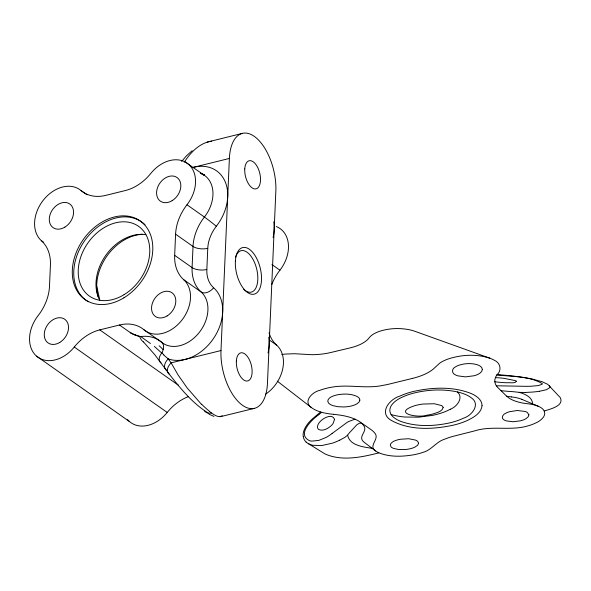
<?xml version="1.0" encoding="UTF-8"?>
<svg xmlns="http://www.w3.org/2000/svg" width="591" height="591" viewBox="0 0 591 591"><rect width="100%" height="100%" fill="white"/><g stroke="black" fill="none" stroke-linecap="round" stroke-linejoin="round"><path stroke-width="0.89" d="M361.773 423.37L359.498 423.141L356.92 424.715A33.717 14.62 2.5 0 0 356.609 425.01L351.15 430.942A84.055 36.45 2.5 0 0 347.611 435.175C349.746 445.695 363.413 446.907 372.204 448.362M36.539 356.137A32.01 23.884 -54.9 0 0 74.267 347.028A42.678 31.848 -54.9 0 1 99.768 329.874L119.456 325.013A42.678 31.848 -54.9 0 1 144.005 329.815A32.01 23.884 -54.9 0 0 181.747 320.3A32.01 23.884 -54.9 0 0 183.712 279.706A42.678 31.848 -54.9 0 1 174.67 255.342L175.593 234.191A42.678 31.848 -54.9 0 1 186.985 204.781A32.01 23.884 -54.9 0 0 188.559 164.283A32.01 23.884 -54.9 0 0 150.831 173.392A42.678 31.848 -54.9 0 1 125.329 190.546L105.641 195.399A42.678 31.848 -54.9 0 1 81.093 190.597A32.01 23.884 -54.9 0 0 43.35 200.12A32.01 23.884 -54.9 0 0 41.385 240.707A42.678 31.848 -54.9 0 1 50.427 265.078L49.504 286.229A42.678 31.848 -54.9 0 1 38.112 315.638A32.01 23.884 -54.9 0 0 36.539 356.137L129.481 421.553M168.228 358.9A42.692 31.855 -54.9 0 0 214.393 337.143A42.692 31.855 -54.9 0 0 213.624 287.765A32.017 23.884 -54.9 0 1 206.843 269.489L207.766 248.338A32.017 23.884 -54.9 0 1 216.306 226.279A42.685 31.848 -54.9 0 0 225.363 182.168A42.685 31.848 -54.9 0 0 192.489 167.571M220.99 350.552L229.382 158.447A42.678 21.564 76.1 0 1 254.293 136.381A42.678 21.564 76.1 0 1 275.849 191.159L267.464 383.263A42.678 21.564 76.1 0 1 242.554 405.33A42.678 21.564 76.1 0 1 220.99 350.552L171.117 362.859A10.668 6.885 -35.9 0 0 169.358 374.266C180.624 388.656 192.607 403.409 208.313 413.109M532.557 403.816C532.602 397.285 524.719 393.828 519.171 392.358A66.62 28.893 2.5 0 0 509.708 391.427A72.006 31.227 2.5 0 1 506.236 391.183L501.028 390.695M489.717 358.153A24.748 10.734 2.5 0 1 494.453 360.34C500.437 362.771 501.944 370.454 497.112 374.657A51.38 22.281 2.5 0 0 495.421 377.619C493.884 381.099 495.199 385.251 497.969 387.711L506.613 396.14A27.829 12.071 2.5 0 0 513.143 400.277A27.94 12.115 2.5 0 0 525.702 403.513L527.748 403.771A20.596 8.931 2.5 0 1 538.209 406.202A19.289 8.363 2.5 0 1 543.55 409.977C547.576 415.436 540.536 420.903 535.978 422.861A44.539 19.318 2.5 0 1 528.073 425.845C510.631 431.127 492.074 425.298 474.617 430.898L454.39 436.01A58.952 25.568 2.5 0 0 444.558 439.224C436.04 441.817 431.327 450.431 422.55 452.484A44.591 19.34 2.5 0 1 414.298 454.678C402.641 456.732 390.09 457.279 378.897 452.839A19.503 8.459 2.5 0 1 375.647 450.963L364.484 442.526A19.806 8.592 2.5 0 1 362.963 441.115C358.161 435.951 368.37 430.75 363.487 425.328A29.484 12.788 2.5 0 0 361.891 423.452M184.244 162.2C190.612 152.448 199.632 142.8 211.726 141.153M181.644 161.432L186.431 155.839L192.186 150.675M222.268 415.761C218.005 418.421 213.403 414.165 209.894 411.861M321.245 412.577L318.911 414.601M318.741 414.742C312.085 419.403 296.401 434.2 309.403 440.65A5.829 2.527 2.5 0 0 311.767 441.122L318.845 440.384L326.328 437.325A69.324 30.067 2.5 0 0 332.112 433.432M332.142 433.439L347.272 422.277A52.569 22.798 2.5 0 1 348.483 421.605L354.999 419.152M347.611 435.175L344.76 437.436L339.729 440.162M450.32 409.245C456.725 406.911 463.972 397.913 457.434 391.944C443.42 388.915 428.734 389.55 414.823 392.823A58.627 25.428 2.5 0 0 401.895 397.322C395.896 399.996 386.928 406.349 390.777 413.966A31.168 13.519 2.5 0 0 394.529 418.036L395.904 418.96A29.616 12.839 2.5 0 0 401.193 421.531C416.648 426.931 433.668 426.333 449.5 422.934A58.583 25.406 2.5 0 0 463.499 418.169C471.744 415.768 481.03 404.2 471.175 397.713A29.609 12.839 2.5 0 0 466.476 394.936L464.666 394.153A31.087 13.482 2.5 0 0 457.434 391.944M544.245 411.041C549.859 409.083 564.398 406.069 560.298 397.64L547.739 384.327L542.043 381.697L532.764 379.2M378.897 452.839C361.626 457.249 341.997 461.505 325.028 453.947L308.243 443.568A21.121 9.161 2.5 0 1 306.219 442.053M207.212 142.106L242.45 133.352M193.619 167.275L229.382 158.447M220.207 416.744L254.396 408.359M412.54 378.38L389.654 383.98A57.778 25.051 2.5 0 1 383.478 385.266C366.125 389.188 348.387 383.936 331.019 387.319A44.51 19.304 2.5 0 0 319.768 390.37C312.44 391.833 302.57 401.54 311.516 407.65A26.772 11.613 2.5 0 0 320.595 411.971L313.658 417.83A104.371 45.263 2.5 0 0 307.712 423.902A100.381 43.535 2.5 0 0 304.055 430.292A70.913 30.754 2.5 0 0 303.124 435.183A52.444 22.746 2.5 0 0 303.205 436.417M539.517 391.264L546.38 389.728L549.8 387.63A6.782 2.94 2.5 0 0 549.911 386.499L549.726 386.115A7.986 3.465 2.5 0 0 549.431 385.731M525.532 392.454L532.048 392.092A52.828 22.909 2.5 0 0 539.524 391.279M525.126 392.468L519.171 392.358M495.421 377.619L498.169 377.782A53.042 23.005 2.5 0 1 504.108 378.358L515.108 380.574A4.647 2.017 2.5 0 1 516.445 381.284M496.913 374.93C511.932 376.762 529.204 375.846 542.331 383.662A3.443 1.492 2.5 0 1 542.124 384.231L538.298 385.598L530.696 386.255A66.805 28.974 2.5 0 1 521.698 386.241L498.132 385.805A79.556 34.5 2.5 0 0 496.366 385.82M333.383 414.306C342.595 415.244 352.221 416.773 360.104 421.952L371.392 429.901A29.195 12.662 2.5 0 1 374.487 432.775C380.567 438.714 367.476 445.932 375.647 450.963M140.547 336.508L140.747 336.552A42.678 31.848 -54.9 0 1 161.432 342.086A32.01 23.884 -54.9 0 0 199.174 332.563A32.01 23.884 -54.9 0 0 201.139 291.976A42.678 31.848 -54.9 0 1 192.097 267.605L193.021 246.454A42.678 31.848 -54.9 0 1 204.412 217.045A32.01 23.884 -54.9 0 0 202.395 174.131M140.215 336.434L135.96 335.282M391.109 414.527L393.022 415.074A33.495 14.524 2.5 0 0 404.931 417.024L418.664 417.172L432.361 415.399A56.411 24.46 2.5 0 0 450.312 409.245M134.822 334.89L139.528 336.589L140.754 338.82A20.197 8.754 2.5 0 0 143.428 341.938M135.79 335.223L136.174 335.348M136.011 335.296L135.546 335.141A20.242 8.776 2.5 0 1 130.227 332.652M204.589 174.825L200.327 173.229L204.25 175.217L185.146 161.949M134.113 334.624L133.241 334.262M213.927 416.404L209.007 414.188M521.846 399.361L538.165 406.224M131.15 333.191L119.456 325.013M186.985 204.781L204.412 217.045A10.668 0.465 38 0 1 216.313 226.279M271.941 264.576L279.927 270.198A42.678 31.848 -54.9 0 0 271.823 284.434M175.593 234.191L193.021 246.454A10.668 4.625 2.5 0 0 207.766 248.338M174.67 255.342L192.097 267.605A10.668 4.625 2.5 0 0 206.843 269.489M81.093 190.597L87.091 194.823M183.712 279.706L201.139 291.976A10.668 7.077 -48.3 0 0 213.624 287.765M269.393 340.017L276.654 345.129A32.01 23.884 -54.9 0 1 265.551 394.227M41.385 240.707L43.638 242.295M144.005 329.815L161.432 342.086A10.668 7.092 -49.8 0 1 161.742 353.041A10.668 6.619 -36.4 0 0 161.048 362.904M99.768 329.874L178.475 385.273M74.267 347.028L167.209 412.452A42.678 31.848 -54.9 0 1 188.559 396.576M140.917 336.678L150.446 343.511M277.305 381.151L311.516 407.65M154.347 346.407L161.742 353.041M201.694 404.613L187.258 388.043L178.209 375.159L171.117 362.859L168.236 358.885L163.759 355.058M143.48 341.923L154.894 354.836L169.358 374.266M516.408 381.291C515.16 383.803 509.634 382.355 506.967 382.769A51.262 22.229 2.5 0 1 494.807 381.742M96.636 285.808L99.731 299.836M339.714 440.155A64.138 27.814 2.5 0 1 332.6 443.102L321.836 445.548L312.802 445.289A10.756 4.669 2.5 0 1 308.273 443.568M333.383 414.291A31.323 13.586 2.5 0 1 320.566 411.993M497.112 374.657A123.453 53.537 2.5 0 1 504.987 375.241A127.05 55.096 2.5 0 1 519.423 376.881A91.117 39.516 2.5 0 1 532.779 379.186M306.049 442.075A34.995 15.174 2.5 0 1 303.346 436.417M511.607 396.953A20.552 8.909 2.5 0 1 521.883 399.339M412.525 378.373A58.967 25.568 2.5 0 0 433.247 369.109L439.763 363.103A45.115 19.562 2.5 0 1 448.599 358.833C461.785 354.607 476.449 353.846 489.717 358.153L414.756 331.248A24.113 10.453 2.5 0 0 409.098 329.689C399.767 327.879 389.971 328.227 380.833 330.908A34.854 15.115 2.5 0 0 370.476 336.36L369.198 337.793A45.921 19.917 2.5 0 1 350.005 347.922L330.812 352.502A44.022 19.089 2.5 0 1 312.211 354.711L294.274 353.721L285.372 354.068A34.433 14.93 2.5 0 0 281.752 354.541M511.614 396.93A30.148 13.076 2.5 0 1 506.672 396.206M273.759 221.861A42.685 31.848 -54.9 0 1 273.094 237.56M268.742 337.232A42.692 31.855 -54.9 0 1 268.033 352.945M135.021 334.801A17.848 6.612 6.2 0 1 134.32 334.543M133.485 334.159A16.895 7.048 3.8 0 1 131.387 333.125M163.892 354.918A84.373 64.123 -53.1 0 1 161.971 352.805M159.186 345.809A34.049 7.993 28.4 0 1 163.005 349.554M211.445 413.006A10.668 7.964 -54.9 0 1 204.301 410.715M235.595 257.033A21.342 10.778 76.1 0 1 250.266 255.282A21.342 10.778 76.1 0 1 257.358 283.481A21.342 10.778 76.1 0 1 243.706 289.258M209.716 411.484A37.987 9.161 51.5 0 1 201.612 404.214M166.485 370.291A10.668 6.885 -35.9 0 1 168.236 358.885M276.322 226.567A32.01 23.884 -54.9 0 1 279.927 270.198M276.654 345.129A42.678 31.848 -54.9 0 1 269.06 332.932M98.209 296.926A44.318 33.066 -54.9 0 1 106.949 256.014A44.318 33.066 -54.9 0 1 142.608 234.302M99.584 299.896A42.678 31.848 -54.9 0 1 105.848 255.253A42.678 31.848 -54.9 0 1 145.844 234.657M88.384 301.779A48.011 35.829 -54.9 0 1 85.503 239.503A48.011 35.829 -54.9 0 1 145.039 224.809M167.209 412.452A32.01 23.884 -54.9 0 1 127.634 419.699M334.536 419.359L333.132 423.422A43.623 18.919 2.5 0 1 331.433 425.454C328.197 428.438 323.24 431.526 318.778 429.546A4.765 2.068 2.5 0 1 318.49 429.332C316.628 427.692 317.67 424.863 318.889 423.163A43.638 18.927 2.5 0 1 320.536 421.198C323.565 417.94 332.408 413.19 334.536 419.359M528.908 414.838L528.221 416.766L526.027 418.635A19.968 8.658 2.5 0 1 520.531 420.814L513.018 421.76L506.162 420.858A8.444 3.664 2.5 0 1 504.145 419.965C500.614 418.347 502.889 414.136 505.733 413.249A20.116 8.725 2.5 0 1 509.582 411.705L517.324 410.494L525.31 411.491A8.444 3.657 2.5 0 1 527.327 412.481L528.908 414.838M443.147 407.509C442.312 411.676 436.86 412.54 433.469 413.833A34.019 14.753 2.5 0 1 426.931 415.2C417.564 418.295 391.744 413.146 414.882 405.648A33.798 14.657 2.5 0 1 422.964 404.052L434.326 403.742L441.521 405.537A7.439 3.228 2.5 0 1 442.681 406.482L443.147 407.509M482.359 369.508L481.665 371.466L480.151 373.002A20.271 8.791 2.5 0 1 474.181 375.743L465.457 376.873L457.899 375.854A11.155 4.839 2.5 0 1 455.417 374.864C451.59 373.652 451.576 368.57 455.181 367.041A20.412 8.85 2.5 0 1 459.081 365.179C464.822 363.339 471.145 363.007 476.967 364.662A11.214 4.861 2.5 0 1 480.18 366.132L481.702 367.536L482.359 369.508M418.561 443.316L417.645 445.23L415.096 447.032A19.636 8.518 2.5 0 1 405.308 449.529L398.585 449.515L393.584 448.399A8.85 3.842 2.5 0 1 391.183 447.01C388.302 444.048 393.207 441.152 395.763 440.458A20.124 8.725 2.5 0 1 400.329 439.261L408.647 438.729L415.48 440.073A8.843 3.834 2.5 0 1 417.963 441.721L418.561 443.316M359.86 400.144L359.055 402.072L356.846 403.882A19.606 8.503 2.5 0 1 343.836 406.97L337.742 406.689L333.051 405.662A12.049 5.223 2.5 0 1 329.645 404.03A11.916 5.171 2.5 0 1 328.559 403.055C326.04 400.092 330.081 397.049 332.726 396.214A20.094 8.71 2.5 0 1 338.48 394.625C344.546 393.709 351.069 393.717 356.742 396.317A12.012 5.208 2.5 0 1 359.572 398.829L359.86 400.144M482.042 405.744C481.155 413.294 473.517 417.468 467.363 420.474A66.34 28.767 2.5 0 1 454.228 424.966C433.831 429.443 410.531 430.809 391.722 420.644C378.292 413.523 389.085 399.339 399.671 396.169A66.347 28.774 2.5 0 1 413.619 391.412C432.568 387.223 453.26 386.3 471.552 393.687A33.251 14.42 2.5 0 1 476.095 396.221C479.257 398.356 482.212 401.695 482.042 405.744M235.381 261.148A24.009 12.13 76.1 0 0 253.857 294.237A24.009 12.13 76.1 0 0 256.029 257.188A24.009 12.13 76.1 0 0 235.381 261.148M236.363 361.057A14.465 7.306 76.1 0 0 247.503 380.996A14.465 7.306 76.1 0 0 248.811 358.671A14.465 7.306 76.1 0 0 236.363 361.057M244.755 168.952A14.465 7.306 76.1 0 0 255.888 188.891A14.465 7.306 76.1 0 0 257.203 166.566A14.465 7.306 76.1 0 0 244.755 168.952M64.855 227.143A14.465 10.793 -54.9 0 0 69.79 204.013A14.465 10.793 -54.9 0 0 49.629 216.284A14.465 10.793 -54.9 0 0 64.855 227.143M123.925 297.805A48.011 35.829 -54.9 0 0 140.318 221.041A48.011 35.829 -54.9 0 0 73.402 261.776A48.011 35.829 -54.9 0 0 123.925 297.805M124.11 294.65A42.678 31.848 -54.9 0 0 138.686 226.412A42.678 31.848 -54.9 0 0 79.201 262.626A42.678 31.848 -54.9 0 0 124.11 294.65M59.817 342.411A14.465 10.793 -54.9 0 0 64.759 319.273A14.465 10.793 -54.9 0 0 44.598 331.551A14.465 10.793 -54.9 0 0 59.817 342.411M167.098 315.934A14.465 10.793 -54.9 0 0 172.04 292.796A14.465 10.793 -54.9 0 0 151.88 305.074A14.465 10.793 -54.9 0 0 167.098 315.934M172.129 200.667A14.465 10.793 -54.9 0 0 177.071 177.536A14.465 10.793 -54.9 0 0 156.911 189.814A14.465 10.793 -54.9 0 0 172.129 200.667"/></g></svg>
